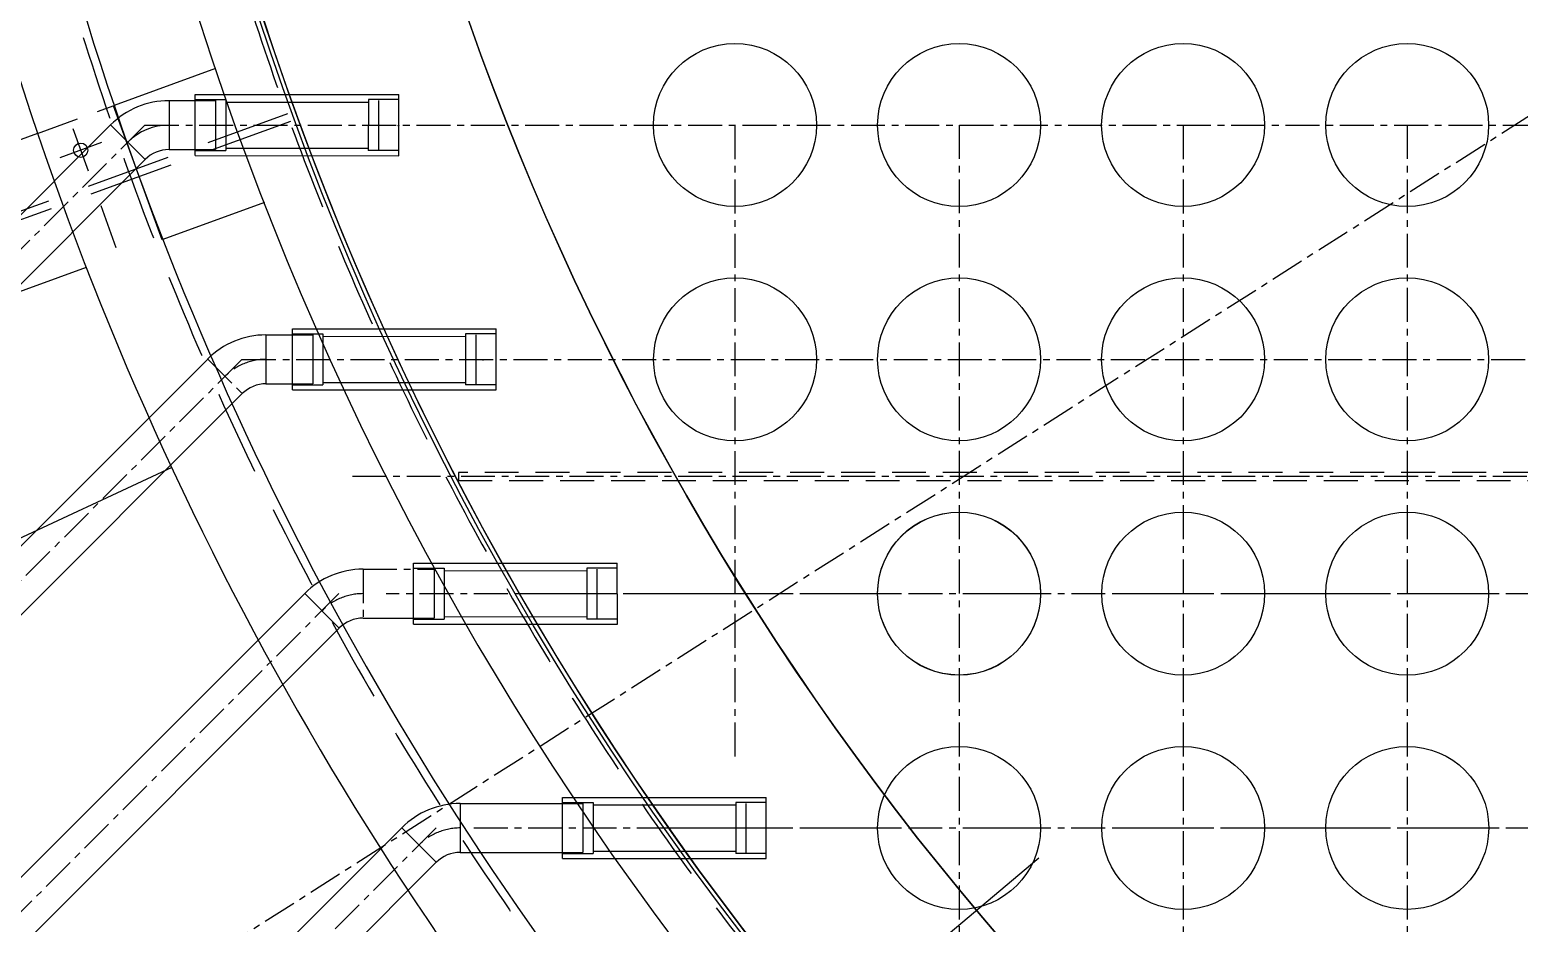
# Model space of a CAD drawing. Extents: x 0 to 39171, y 29931 to 57651.
# Drawn here: x 8318 to 9781, y 42729 to 43606 of the extents above; entities that cross this region are included whole.
import ezdxf

# ---------------------------------------------------------------- set-up
doc = ezdxf.new("R2010")
doc.units = 0
doc.header["$LTSCALE"] = 333.3
doc.header["$MEASUREMENT"] = 0
for name, pattern in [('ASSI1', [5.5, 3, -1, 0.5, -1]), ('CENTRO', [2, 1.25, -0.25, 0.25, -0.25]), ('CONTINUA', [0]), ('DASHDOT', [1, 0.5, -0.25, 0, -0.25]), ('HIDDEN', [0.375, 0.25, -0.125]), ('NASCOSTA', [0.375, 0.25, -0.125]), ('PHANTOM', [2.5, 1.25, -0.25, 0.25, -0.25, 0.25, -0.25])]:
    doc.linetypes.add(name, pattern=pattern)
doc.layers.get('0').update_dxf_attribs({"linetype": 'CONTINUOUS'})
for name, color, linetype in [('50', 6, 'CONTINUOUS'), ('70', 7, 'DASHDOT'), ('LINEE-035G', 2, 'CONTINUOUS'), ('LINEE025R', 1, 'CONTINUOUS'), ('QUOTA', 7, 'CONTINUOUS')]:
    doc.layers.add(name, color=color, linetype=linetype)

# ---------------------------------------------------------------- blocks, each defined once
blk = doc.blocks.new('A$C0A166A00')
at = {"layer": 'LINEE025R', "color": 8, "ltscale": 0.4}
blk.add_circle((2810, 2810), 2810, dxfattribs=at)
blk = doc.blocks.new('64F1')
at = {"color": 7}
for p, q in [((-25693.5, 40190.3), (-25856.1, 40923.8)), ((-25646.6, 40200.7), (-25809.2, 40934.2)), ((-25469, 40240.2), (-25610.9, 40880.6)), ((-25422.1, 40250.5), (-25564.1, 40891)), ((-25197.5, 40300.3), (-25318.9, 40847.7)), ((-25244.4, 40290), (-25365.8, 40837.4)), ((-24973, 40350), (-25073.7, 40804.5)), ((-25019.9, 40339.8), (-25120.6, 40794.1))]:
    blk.add_line(p, q, dxfattribs=at)
for centre, radius in [((-25531.9, 40898.1), 81), ((-25531.9, 40898.1), 33), ((-25286.7, 40854.9), 81)]:
    blk.add_arc(centre, radius, 147.5, 192.5, dxfattribs=at)
at = {"layer": 'LINEE-035G', "color": 7}
for radius in [3004, 3000, 3000, 3000, 3000]:
    blk.add_circle((-25115.2, 44012.5), radius, dxfattribs=at)
at = {"layer": 'LINEE025R', "color": 7, "ltscale": 0.4}
for p, q in [((-25734.8, 41158.4), (-25694.3, 41132.6)), ((-25741, 41150.5), (-25698.9, 41123.6)), ((-25489.6, 41115.3), (-25449.1, 41089.5)), ((-25495.8, 41107.4), (-25453.6, 41080.5)), ((-25237.8, 41084.2), (-25195.6, 41057.4)), ((-25231.6, 41092.1), (-25191.1, 41066.3)), ((-24965.3, 41084), (-24923.1, 41057.1)), ((-24959, 41091.9), (-24918.6, 41066.1)), ((-25820.8, 41023.4), (-25780.3, 40997.6)), ((-25820.8, 41023.4), (-25780.3, 40997.6)), ((-25575.5, 40980.3), (-25535, 40954.5)), ((-25317.6, 40957.2), (-25277.1, 40931.4)), ((-25045, 40956.9), (-25004.5, 40931.1))]:
    blk.add_line(p, q, dxfattribs=at)
at = {"layer": 'LINEE025R', "color": 7}
blk.add_line((-25703.6, 41162.7), (-25704, 41160.9), dxfattribs=at)
at = {"layer": 'LINEE025R', "color": 7, "ltscale": 0.08}
blk.add_line((-25465, 41107.9), (-25464.6, 41109.7), dxfattribs=at)
at = {"layer": 'LINEE025R', "color": 7, "linetype": 'NASCOSTA', "ltscale": 0.4}
blk.add_lwpolyline([(-23949.5, 43266.6), (-23956.2, 43270.9), (-25384.8, 41028.4), (-25378.1, 41024.1)], close=True, dxfattribs=at)
at = {"layer": 'LINEE025R', "color": 7, "ltscale": 0.4}
for centre in [(-25171.9, 41997.4), (-24977.9, 41873.8), (-25290.1, 41811.8), (-24783.9, 41750.2), (-25096.1, 41688.2), (-25408.3, 41626.3), (-24590, 41626.7), (-24902.1, 41564.7), (-25214.3, 41502.7), (-25526.5, 41440.7), (-24708.1, 41441.1), (-25020.4, 41379.2), (-25020.3, 41379.1), (-25332.5, 41317.2), (-24826.3, 41255.5)]:
    blk.add_circle(centre, 80, dxfattribs=at)
at = {"layer": 'QUOTA', "color": 8, "linetype": 'CENTRO', "ltscale": 0.08}
for p, q in [((-25115.2, 40471.7), (-25115.2, 47472.2)), ((-22496.9, 45554.2), (-25440.5, 40933.5)), ((-25837.8, 40952.1), (-24242.3, 43456.4)), ((-25592.6, 40908.8), (-24048.3, 43332.9)), ((-23854.3, 43209.3), (-25322.5, 40904.7)), ((-23660.4, 43085.7), (-25083.5, 40851.7)), ((-25171.9, 41997.4), (-24027, 41268)), ((-25290.1, 41811.8), (-24307.8, 41186.1)), ((-25408.3, 41626.3), (-24626.9, 41128.5)), ((-25526.5, 41440.7), (-25000.8, 41105.8)), ((-25837.8, 40952.1), (-25525.9, 39545.2)), ((-25355, 40898.4), (-25317.6, 40957.2)), ((-25592.6, 40908.8), (-25301.3, 39595)), ((-25355, 40898.4), (-25314.5, 40872.6)), ((-25610.9, 40880.6), (-25564.1, 40891)), ((-25347.5, 40865.6), (-25076.8, 39644.8)), ((-25102.3, 40822.4), (-24852.2, 39694.5))]:
    blk.add_line(p, q, dxfattribs=at)
at = {"layer": 'QUOTA', "color": 7, "linetype": 'ASSI1', "ltscale": 0.08}
for p, q in [((-25251.9, 41015.7), (-23854.4, 43209.3)), ((-24979.2, 41015.6), (-23660.4, 43085.7))]:
    blk.add_line(p, q, dxfattribs=at)
at = {"layer": 'QUOTA', "color": 7, "linetype": 'CONTINUA', "ltscale": 0.08}
for p, q in [((-25836.6, 41009.8), (-25729.1, 41178.5)), ((-25724.9, 41175.8), (-25741, 41150.5)), ((-25678.5, 41146.2), (-25729.1, 41178.5)), ((-25814.2, 41031.1), (-25739, 41149.2)), ((-25786, 40977.6), (-25678.5, 41146.2)), ((-25682.7, 41148.9), (-25698.9, 41123.6)), ((-25591.3, 40966.7), (-25483.9, 41135.4)), ((-25479.7, 41132.7), (-25495.8, 41107.4)), ((-25433.3, 41103.1), (-25483.9, 41135.4)), ((-25776.1, 41006.8), (-25700.9, 41124.9)), ((-25333.4, 40943.5), (-25225.9, 41112.2)), ((-25175.3, 41080), (-25225.9, 41112.2)), ((-25060.8, 40943.3), (-24953.4, 41112)), ((-24902.8, 41079.7), (-24953.4, 41112)), ((-25569, 40988), (-25493.8, 41106.1)), ((-25540.7, 40934.4), (-25433.3, 41103.1)), ((-25437.5, 41105.8), (-25453.6, 41080.5)), ((-25221.7, 41109.5), (-25237.8, 41084.2)), ((-24949.1, 41109.3), (-24965.3, 41084)), ((-25530.9, 40963.7), (-25455.6, 41081.8)), ((-25311, 40964.9), (-25235.8, 41082.9)), ((-25179.5, 41082.7), (-25195.6, 41057.4)), ((-25038.5, 40964.6), (-24963.2, 41082.7)), ((-24907, 41082.4), (-24923.1, 41057.1)), ((-25282.8, 40911.3), (-25175.3, 41080)), ((-25010.2, 40911), (-24902.8, 41079.7)), ((-25272.9, 40940.6), (-25197.7, 41058.7)), ((-25000.3, 40940.3), (-24925.1, 41058.4)), ((-25845.3, 40984.9), (-25820.8, 41023.4)), ((-25832.4, 41007.1), (-25816.2, 41032.4)), ((-25816.2, 41032.4), (-25774.1, 41005.5)), ((-25786, 40977.6), (-25836.6, 41009.8)), ((-25804.9, 40959.1), (-25780.3, 40997.6)), ((-25790.2, 40980.2), (-25774.1, 41005.5)), ((-25845.3, 40984.9), (-25804.9, 40959.1)), ((-25600.2, 40941.6), (-25575.5, 40980.3)), ((-25587.1, 40964), (-25571, 40989.3)), ((-25575.5, 40980.3), (-25535, 40954.5)), ((-25571, 40989.3), (-25528.8, 40962.4)), ((-25540.7, 40934.4), (-25591.3, 40966.7)), ((-25329.2, 40940.9), (-25313, 40966.2)), ((-25313, 40966.2), (-25270.9, 40939.3)), ((-25056.6, 40940.6), (-25040.5, 40965.9)), ((-25040.5, 40965.9), (-24998.3, 40939)), ((-25559.7, 40915.8), (-25535, 40954.5)), ((-25545, 40937.1), (-25528.8, 40962.4)), ((-25317.6, 40957.2), (-25277.1, 40931.4)), ((-25109.8, 40855.2), (-25045, 40956.9)), ((-25045, 40956.9), (-25004.5, 40931.1)), ((-25600.2, 40941.6), (-25559.7, 40915.8)), ((-25282.8, 40911.3), (-25333.4, 40943.5)), ((-25287, 40914), (-25270.9, 40939.3)), ((-25010.2, 40911), (-25060.8, 40943.3)), ((-25014.4, 40913.7), (-24998.3, 40939)), ((-25856.1, 40923.8), (-25809.2, 40934.2)), ((-25314.5, 40872.6), (-25277.1, 40931.4)), ((-25069.4, 40829.4), (-25004.5, 40931.1)), ((-25365.8, 40837.4), (-25318.9, 40847.7)), ((-25109.8, 40855.2), (-25069.4, 40829.4)), ((-25120.6, 40794.1), (-25073.7, 40804.5))]:
    blk.add_line(p, q, dxfattribs=at)
for centre, radius in [((-25777, 40941.3), 81), ((-25777, 40941.3), 57), ((-25777, 40941.3), 33), ((-25286.7, 40854.9), 33), ((-25041.5, 40811.7), 81), ((-25041.5, 40811.7), 33)]:
    blk.add_arc(centre, radius, 147.5, 192.5, dxfattribs=at)
at = {"layer": 'QUOTA', "color": 8, "linetype": 'CENTRO', "ltscale": 0.08}
for centre in [(-25531.9, 40898.1), (-25286.7, 40854.9), (-25041.5, 40811.7)]:
    blk.add_arc(centre, 57, 147.5, 192.5, dxfattribs=at)
at = {"layer": 'LINEE025R', "color": 7, "ltscale": 0.4, "rotation": 17.99999999999593}
blk.add_blockref('A$C0A166A00', (-26919.4, 40471.7), dxfattribs=at)
at = {"layer": 'LINEE025R', "color": 7, "ltscale": 0.4, "xscale": -1, "rotation": 97.00000000004418}
blk.add_blockref('A$C0A166A00', (-22668.6, 47144), dxfattribs=at)

msp = doc.modelspace()

# ---------------------------------------------------------------- linework, layer by layer
at = {"layer": '50', "color": 8}
for p, q in [((8500.89, 43568.33), (8401.26, 43532.07)), ((8448.42, 43400.25), (8400.53, 43531.81)), ((8326.07, 43504.7), (6784.73, 42943.7)), ((8548.78, 43436.78), (8449.14, 43400.51)), ((8373.95, 43373.14), (6832.62, 42812.15))]:
    msp.add_line(p, q, dxfattribs=at)
at = {"layer": '50', "color": 8, "linetype": 'HIDDEN', "ltscale": 0.5}
msp.add_line((8326.07, 43504.7), (8401.26, 43532.07), dxfattribs=at)
at = {"layer": '50', "color": 8, "linetype": 'HIDDEN'}
for p, q in [((8571.58, 43523.83), (6731.66, 42854.15)), ((8574.32, 43516.31), (6734.4, 42846.63))]:
    msp.add_line(p, q, dxfattribs=at)
at = {"layer": '50', "color": 8}
msp.add_circle((8368.51, 43488.22), 7, dxfattribs=at)
at = {"layer": '50', "color": 8, "linetype": 'PHANTOM', "ltscale": 0.5}
msp.add_arc((11403.3, 44550.23), 5020, 88.51608, 245.57068, dxfattribs=at)
at = {"layer": '50', "color": 4}
for radius, start, end in [(4970, 87.92445, 245), (3170, 295, 164.88376), (3170, 195.20363, 245)]:
    msp.add_arc((11403.3, 44550.23), radius, start, end, dxfattribs=at)
at = {"layer": '50', "color": 8, "linetype": 'HIDDEN'}
for radius, start, end in [(4962, 87.9211, 245), (3178, 295, 164.92272), (3012, 174.04157, 163.95157), (3178, 195.16444, 245)]:
    msp.add_arc((11403.3, 44550.23), radius, start, end, dxfattribs=at)
at = {"layer": '50', "color": 8}
for radius, start, end in [(4890, 105.33797, 244.90626), (3064, 186.96092, 164.34765), (3250, 194.82069, 244.85896)]:
    msp.add_arc((11403.3, 44550.23), radius, start, end, dxfattribs=at)
at = {"layer": '50', "color": 7}
msp.add_arc((11403.3, 44550.23), 3004, 165.09527, 163.90768, dxfattribs=at)
at = {"layer": '70', "color": 8}
for p, q in [((8389.01, 43495.69), (8348.01, 43480.76)), ((8375.97, 43467.72), (8360.92, 43509.07)), ((8403.33, 43392.55), (8388.41, 43433.55)), ((9309.32, 42793.17), (8486.02, 42102.34))]:
    msp.add_line(p, q, dxfattribs=at)
at = {"layer": '70', "color": 8, "linetype": 'Continuous'}
msp.add_line((8457.8, 43176.72), (7714.63, 42830.17), dxfattribs=at)

# ---------------------------------------------------------------- block references
at = {"layer": '50', "rotation": 302.4999999999171}
msp.add_blockref('64F1', (-12224.43, -282), dxfattribs=at)

doc.saveas('drawing.dxf')
